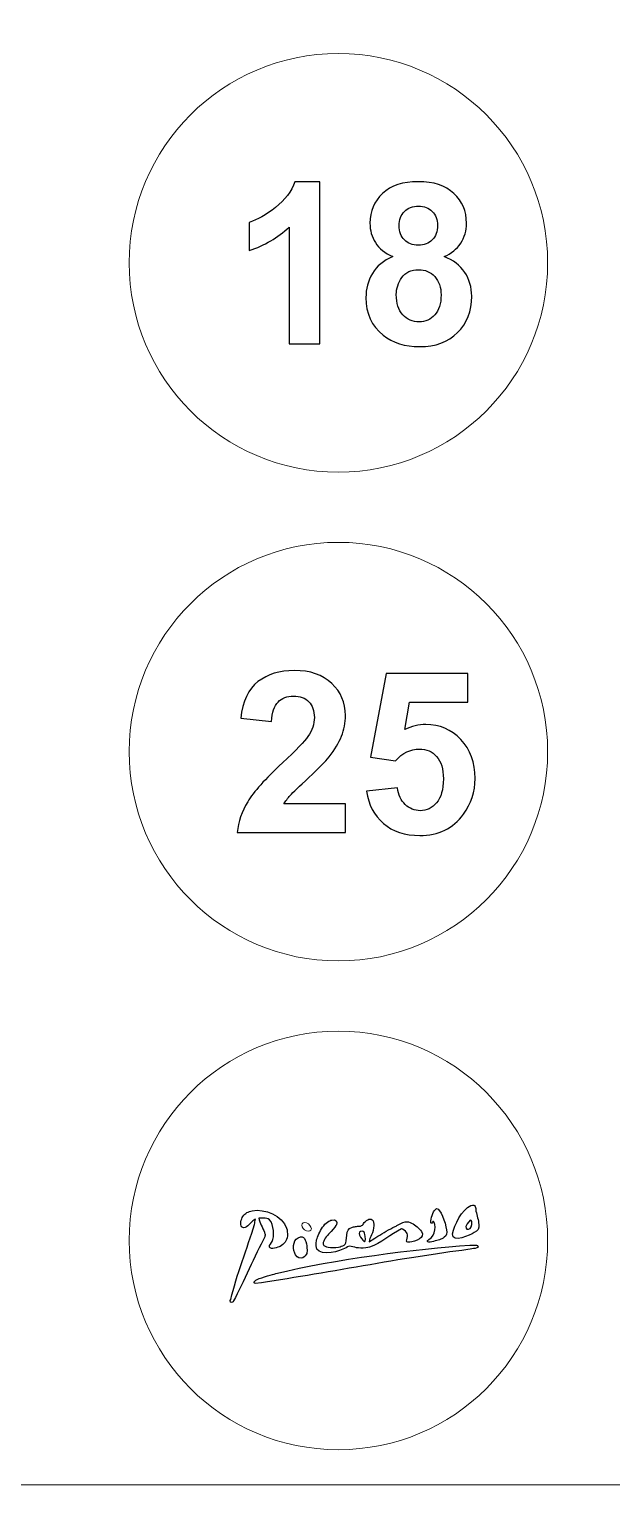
# Model space of a CAD drawing. Header units: millimetres. Extents: x -676 to 660, y -238 to 366.
# Drawn here: x 521.7 to 558.3, y 208.4 to 300 of the extents above; entities that cross this region are included whole.
import ezdxf

# ---------------------------------------------------------------- set-up
doc = ezdxf.new("R2010")
doc.units = ezdxf.units.MM
doc.header["$MEASUREMENT"] = 0
doc.layers.add('layer 1', color=7, linetype='Continuous')

msp = doc.modelspace()

# ---------------------------------------------------------------- linework, layer by layer
at = {"layer": 'layer 1', "color": 250, "lineweight": 20}
for points, knots in [([(221.6275, 362.1824), (221.6275, 362.1824), (457.0516, 362.1824), (457.0516, 362.1824), (457.0516, 362.1824), (457.0516, 362.1824), (659.621, 362.1824), (659.621, 362.1824), (659.621, 362.1824), (659.621, 362.1824), (659.621, 208.4226), (659.621, 208.4226), (659.621, 208.4226), (659.621, 208.4226), (457.0516, 208.4226), (457.0516, 208.4226), (457.0516, 208.4226), (457.0516, 208.4226), (221.6275, 208.4226), (221.6275, 208.4226), (221.6275, 208.4226), (221.6275, 208.4226), (221.6275, 362.1824), (221.6275, 362.1824)], [0, 0, 0, 0, 0.1428571, 0.1428571, 0.1428571, 0.1428571, 0.2857143, 0.2857143, 0.2857143, 0.2857143, 0.4285714, 0.4285714, 0.4285714, 0.4285714, 0.5714286, 0.5714286, 0.5714286, 0.5714286, 0.7142857, 0.7142857, 0.7142857, 0.7142857, 1, 1, 1, 1]), ([(541.1314, 298.4675), (548.4022, 298.4675), (554.2965, 292.5732), (554.2965, 285.3024), (554.2965, 285.3024), (554.2965, 278.0316), (548.4022, 272.1373), (541.1314, 272.1373), (541.1314, 272.1373), (533.8606, 272.1373), (527.9663, 278.0316), (527.9663, 285.3024), (527.9663, 285.3024), (527.9663, 292.5732), (533.8606, 298.4675), (541.1314, 298.4675)], [0, 0, 0, 0, 0.2, 0.2, 0.2, 0.2, 0.4, 0.4, 0.4, 0.4, 0.6, 0.6, 0.6, 0.6, 1, 1, 1, 1]), ([(541.1314, 267.7155), (548.4022, 267.7155), (554.2965, 261.8212), (554.2965, 254.5504), (554.2965, 254.5504), (554.2965, 247.2796), (548.4022, 241.3853), (541.1314, 241.3853), (541.1314, 241.3853), (533.8606, 241.3853), (527.9663, 247.2796), (527.9663, 254.5504), (527.9663, 254.5504), (527.9663, 261.8212), (533.8606, 267.7155), (541.1314, 267.7155)], [0, 0, 0, 0, 0.2, 0.2, 0.2, 0.2, 0.4, 0.4, 0.4, 0.4, 0.6, 0.6, 0.6, 0.6, 1, 1, 1, 1]), ([(541.1314, 236.9635), (548.4022, 236.9635), (554.2965, 231.0692), (554.2965, 223.7984), (554.2965, 223.7984), (554.2965, 216.5276), (548.4022, 210.6333), (541.1314, 210.6333), (541.1314, 210.6333), (533.8606, 210.6333), (527.9663, 216.5276), (527.9663, 223.7984), (527.9663, 223.7984), (527.9663, 231.0692), (533.8606, 236.9635), (541.1314, 236.9635)], [0, 0, 0, 0, 0.2, 0.2, 0.2, 0.2, 0.4, 0.4, 0.4, 0.4, 0.6, 0.6, 0.6, 0.6, 1, 1, 1, 1]), ([(539.1268, 224.9013), (539.2949, 224.8386), (539.4312, 224.6764), (539.4312, 224.539), (539.4312, 224.539), (539.4312, 224.4016), (539.2949, 224.341), (539.1268, 224.4037), (539.1268, 224.4037), (538.9587, 224.4664), (538.8225, 224.6286), (538.8225, 224.766), (538.8225, 224.766), (538.8225, 224.9034), (538.9587, 224.964), (539.1268, 224.9013)], [0, 0, 0, 0, 0.2, 0.2, 0.2, 0.2, 0.4, 0.4, 0.4, 0.4, 0.6, 0.6, 0.6, 0.6, 1, 1, 1, 1])]:
    msp.add_open_spline(points, degree=3, knots=knots, dxfattribs=at)
at = {"layer": 'layer 1', "color": 250}
for points, knots in [([(539.9728, 280.2134), (539.9728, 280.2134), (538.0331, 280.2134), (538.0331, 280.2134), (538.0331, 280.2134), (538.0331, 280.2134), (538.0331, 287.5524), (538.0331, 287.5524), (538.0331, 287.5524), (537.3251, 286.887), (536.4898, 286.3938), (535.527, 286.0752), (535.527, 286.0752), (535.527, 286.0752), (535.527, 287.845), (535.527, 287.845), (535.527, 287.845), (536.0343, 288.0102), (536.5842, 288.3241), (537.1765, 288.789), (537.1765, 288.789), (537.7711, 289.2515), (538.177, 289.7919), (538.3989, 290.4078), (538.3989, 290.4078), (538.3989, 290.4078), (539.9728, 290.4078), (539.9728, 290.4078), (539.9728, 290.4078), (539.9728, 290.4078), (539.9728, 280.2134), (539.9728, 280.2134)], [0, 0, 0, 0, 0.1111111, 0.1111111, 0.1111111, 0.1111111, 0.2222222, 0.2222222, 0.2222222, 0.2222222, 0.3333333, 0.3333333, 0.3333333, 0.3333333, 0.4444444, 0.4444444, 0.4444444, 0.4444444, 0.5555556, 0.5555556, 0.5555556, 0.5555556, 0.6666667, 0.6666667, 0.6666667, 0.6666667, 0.7777778, 0.7777778, 0.7777778, 0.7777778, 1, 1, 1, 1]), ([(544.5532, 285.6953), (544.053, 285.9076), (543.6872, 286.1979), (543.4606, 286.5707), (543.4606, 286.5707), (543.2317, 286.9412), (543.1185, 287.3495), (543.1185, 287.7908), (543.1185, 287.7908), (543.1185, 288.5483), (543.3828, 289.1736), (543.909, 289.6668), (543.909, 289.6668), (544.4353, 290.16), (545.1857, 290.4078), (546.1556, 290.4078), (546.1556, 290.4078), (547.1184, 290.4078), (547.8641, 290.16), (548.395, 289.6668), (548.395, 289.6668), (548.926, 289.1736), (549.1926, 288.5483), (549.1926, 287.7908), (549.1926, 287.7908), (549.1926, 287.3212), (549.0699, 286.9035), (548.8245, 286.5353), (548.8245, 286.5353), (548.5815, 286.1696), (548.2369, 285.8888), (547.7933, 285.6953), (547.7933, 285.6953), (548.3573, 285.4687), (548.7844, 285.1383), (549.0794, 284.7041), (549.0794, 284.7041), (549.372, 284.2676), (549.5183, 283.7673), (549.5183, 283.1986), (549.5183, 283.1986), (549.5183, 282.2594), (549.221, 281.4971), (548.6239, 280.9095), (548.6239, 280.9095), (548.0293, 280.322), (547.2364, 280.0293), (546.2452, 280.0293), (546.2452, 280.0293), (545.3249, 280.0293), (544.5603, 280.2724), (543.9468, 280.7585), (543.9468, 280.7585), (543.2247, 281.3296), (542.8636, 282.1178), (542.8636, 283.116), (542.8636, 283.116), (542.8636, 283.6658), (543.0005, 284.1708), (543.2719, 284.631), (543.2719, 284.631), (543.5432, 285.0911), (543.9704, 285.4451), (544.5532, 285.6953)], [0, 0, 0, 0, 0.0588235, 0.0588235, 0.0588235, 0.0588235, 0.1176471, 0.1176471, 0.1176471, 0.1176471, 0.1764706, 0.1764706, 0.1764706, 0.1764706, 0.2352941, 0.2352941, 0.2352941, 0.2352941, 0.2941176, 0.2941176, 0.2941176, 0.2941176, 0.3529412, 0.3529412, 0.3529412, 0.3529412, 0.4117647, 0.4117647, 0.4117647, 0.4117647, 0.4705882, 0.4705882, 0.4705882, 0.4705882, 0.5294118, 0.5294118, 0.5294118, 0.5294118, 0.5882353, 0.5882353, 0.5882353, 0.5882353, 0.6470588, 0.6470588, 0.6470588, 0.6470588, 0.7058824, 0.7058824, 0.7058824, 0.7058824, 0.7647059, 0.7647059, 0.7647059, 0.7647059, 0.8235294, 0.8235294, 0.8235294, 0.8235294, 0.8823529, 0.8823529, 0.8823529, 0.8823529, 1, 1, 1, 1]), ([(544.9591, 287.6492), (544.9591, 287.2622), (545.0677, 286.9578), (545.2848, 286.7407), (545.2848, 286.7407), (545.5042, 286.5235), (545.7945, 286.415), (546.1556, 286.415), (546.1556, 286.415), (546.5237, 286.415), (546.8163, 286.5259), (547.0358, 286.7454), (547.0358, 286.7454), (547.2552, 286.9648), (547.3661, 287.2693), (547.3661, 287.6563), (547.3661, 287.6563), (547.3661, 288.022), (547.2576, 288.3147), (547.0405, 288.5341), (547.0405, 288.5341), (546.821, 288.7536), (546.5331, 288.8645), (546.1768, 288.8645), (546.1768, 288.8645), (545.8039, 288.8645), (545.509, 288.7536), (545.2895, 288.5318), (545.2895, 288.5318), (545.07, 288.3099), (544.9591, 288.015), (544.9591, 287.6492)], [0, 0, 0, 0, 0.1111111, 0.1111111, 0.1111111, 0.1111111, 0.2222222, 0.2222222, 0.2222222, 0.2222222, 0.3333333, 0.3333333, 0.3333333, 0.3333333, 0.4444444, 0.4444444, 0.4444444, 0.4444444, 0.5555556, 0.5555556, 0.5555556, 0.5555556, 0.6666667, 0.6666667, 0.6666667, 0.6666667, 0.7777778, 0.7777778, 0.7777778, 0.7777778, 1, 1, 1, 1]), ([(544.7751, 283.3024), (544.7751, 282.762), (544.9119, 282.342), (545.1857, 282.0399), (545.1857, 282.0399), (545.4594, 281.7378), (545.7992, 281.5868), (546.2075, 281.5868), (546.2075, 281.5868), (546.6086, 281.5868), (546.939, 281.7331), (547.201, 282.0234), (547.201, 282.0234), (547.4629, 282.3136), (547.5927, 282.7337), (547.5927, 283.2812), (547.5927, 283.2812), (547.5927, 283.7602), (547.4605, 284.1449), (547.1939, 284.4351), (547.1939, 284.4351), (546.9272, 284.7254), (546.5898, 284.8717), (546.1815, 284.8717), (546.1815, 284.8717), (545.7072, 284.8717), (545.3556, 284.7065), (545.122, 284.3761), (545.122, 284.3761), (544.8907, 284.0457), (544.7751, 283.6894), (544.7751, 283.3024)], [0, 0, 0, 0, 0.1111111, 0.1111111, 0.1111111, 0.1111111, 0.2222222, 0.2222222, 0.2222222, 0.2222222, 0.3333333, 0.3333333, 0.3333333, 0.3333333, 0.4444444, 0.4444444, 0.4444444, 0.4444444, 0.5555556, 0.5555556, 0.5555556, 0.5555556, 0.6666667, 0.6666667, 0.6666667, 0.6666667, 0.7777778, 0.7777778, 0.7777778, 0.7777778, 1, 1, 1, 1]), ([(541.5728, 251.2596), (541.5728, 251.2596), (541.5728, 249.4614), (541.5728, 249.4614), (541.5728, 249.4614), (541.5728, 249.4614), (534.7624, 249.4614), (534.7624, 249.4614), (534.7624, 249.4614), (534.8355, 250.1457), (535.0573, 250.7923), (535.4255, 251.4035), (535.4255, 251.4035), (535.7936, 252.0147), (536.5228, 252.8265), (537.6083, 253.8389), (537.6083, 253.8389), (538.4838, 254.6554), (539.0195, 255.2099), (539.2177, 255.5002), (539.2177, 255.5002), (539.4844, 255.9013), (539.6189, 256.2978), (539.6189, 256.6919), (539.6189, 256.6919), (539.6189, 257.1261), (539.5032, 257.4588), (539.2696, 257.6924), (539.2696, 257.6924), (539.0384, 257.9261), (538.7174, 258.0417), (538.3092, 258.0417), (538.3092, 258.0417), (537.9033, 258.0417), (537.5824, 257.919), (537.3417, 257.6736), (537.3417, 257.6736), (537.1033, 257.4305), (536.9664, 257.0246), (536.9287, 256.4559), (536.9287, 256.4559), (536.9287, 256.4559), (534.9889, 256.6494), (534.9889, 256.6494), (534.9889, 256.6494), (535.1045, 257.7208), (535.4656, 258.4901), (536.0744, 258.9573), (536.0744, 258.9573), (536.6833, 259.4222), (537.4431, 259.6558), (538.3564, 259.6558), (538.3564, 259.6558), (539.3569, 259.6558), (540.1428, 259.3844), (540.7162, 258.844), (540.7162, 258.844), (541.2873, 258.3036), (541.5728, 257.6311), (541.5728, 256.8264), (541.5728, 256.8264), (541.5728, 256.3686), (541.4902, 255.9344), (541.3274, 255.519), (541.3274, 255.519), (541.1646, 255.1061), (540.905, 254.6742), (540.5486, 254.2212), (540.5486, 254.2212), (540.315, 253.9191), (539.8879, 253.4872), (539.2743, 252.9233), (539.2743, 252.9233), (538.6584, 252.3593), (538.2691, 251.9864), (538.1062, 251.8), (538.1062, 251.8), (537.941, 251.6159), (537.8089, 251.4342), (537.7074, 251.2596), (537.7074, 251.2596), (537.7074, 251.2596), (541.5728, 251.2596), (541.5728, 251.2596)], [0, 0, 0, 0, 0.0454545, 0.0454545, 0.0454545, 0.0454545, 0.0909091, 0.0909091, 0.0909091, 0.0909091, 0.1363636, 0.1363636, 0.1363636, 0.1363636, 0.1818182, 0.1818182, 0.1818182, 0.1818182, 0.2272727, 0.2272727, 0.2272727, 0.2272727, 0.2727273, 0.2727273, 0.2727273, 0.2727273, 0.3181818, 0.3181818, 0.3181818, 0.3181818, 0.3636364, 0.3636364, 0.3636364, 0.3636364, 0.4090909, 0.4090909, 0.4090909, 0.4090909, 0.4545455, 0.4545455, 0.4545455, 0.4545455, 0.5, 0.5, 0.5, 0.5, 0.5454545, 0.5454545, 0.5454545, 0.5454545, 0.5909091, 0.5909091, 0.5909091, 0.5909091, 0.6363636, 0.6363636, 0.6363636, 0.6363636, 0.6818182, 0.6818182, 0.6818182, 0.6818182, 0.7272727, 0.7272727, 0.7272727, 0.7272727, 0.7727273, 0.7727273, 0.7727273, 0.7727273, 0.8181818, 0.8181818, 0.8181818, 0.8181818, 0.8636364, 0.8636364, 0.8636364, 0.8636364, 0.9090909, 0.9090909, 0.9090909, 0.9090909, 1, 1, 1, 1]), ([(542.9061, 252.0643), (542.9061, 252.0643), (544.8459, 252.2649), (544.8459, 252.2649), (544.8459, 252.2649), (544.9025, 251.8259), (545.0653, 251.4767), (545.3367, 251.2195), (545.3367, 251.2195), (545.6104, 250.9622), (545.9243, 250.8348), (546.2806, 250.8348), (546.2806, 250.8348), (546.6865, 250.8348), (547.0311, 251), (547.3119, 251.3327), (547.3119, 251.3327), (547.5927, 251.6655), (547.7343, 252.1657), (547.7343, 252.8336), (547.7343, 252.8336), (547.7343, 253.4613), (547.595, 253.9309), (547.3142, 254.2447), (547.3142, 254.2447), (547.0358, 254.5586), (546.6724, 254.7144), (546.224, 254.7144), (546.224, 254.7144), (545.6647, 254.7144), (545.1621, 254.4689), (544.7184, 253.9781), (544.7184, 253.9781), (544.7184, 253.9781), (543.1468, 254.2046), (543.1468, 254.2046), (543.1468, 254.2046), (543.1468, 254.2046), (544.1379, 259.4717), (544.1379, 259.4717), (544.1379, 259.4717), (544.1379, 259.4717), (549.2776, 259.4717), (549.2776, 259.4717), (549.2776, 259.4717), (549.2776, 259.4717), (549.2776, 257.6594), (549.2776, 257.6594), (549.2776, 257.6594), (549.2776, 257.6594), (545.6128, 257.6594), (545.6128, 257.6594), (545.6128, 257.6594), (545.6128, 257.6594), (545.306, 255.9344), (545.306, 255.9344), (545.306, 255.9344), (545.7379, 256.1491), (546.1815, 256.2577), (546.6346, 256.2577), (546.6346, 256.2577), (547.4983, 256.2577), (548.2298, 255.9438), (548.8292, 255.3137), (548.8292, 255.3137), (549.431, 254.686), (549.7307, 253.8695), (549.7307, 252.8643), (549.7307, 252.8643), (549.7307, 252.0265), (549.4876, 251.2808), (549.0039, 250.6224), (549.0039, 250.6224), (548.3431, 249.7257), (547.4275, 249.2773), (546.257, 249.2773), (546.257, 249.2773), (545.3202, 249.2773), (544.5556, 249.5298), (543.9656, 250.0325), (543.9656, 250.0325), (543.3733, 250.5375), (543.0217, 251.2124), (542.9061, 252.0643)], [0, 0, 0, 0, 0.0454545, 0.0454545, 0.0454545, 0.0454545, 0.0909091, 0.0909091, 0.0909091, 0.0909091, 0.1363636, 0.1363636, 0.1363636, 0.1363636, 0.1818182, 0.1818182, 0.1818182, 0.1818182, 0.2272727, 0.2272727, 0.2272727, 0.2272727, 0.2727273, 0.2727273, 0.2727273, 0.2727273, 0.3181818, 0.3181818, 0.3181818, 0.3181818, 0.3636364, 0.3636364, 0.3636364, 0.3636364, 0.4090909, 0.4090909, 0.4090909, 0.4090909, 0.4545455, 0.4545455, 0.4545455, 0.4545455, 0.5, 0.5, 0.5, 0.5, 0.5454545, 0.5454545, 0.5454545, 0.5454545, 0.5909091, 0.5909091, 0.5909091, 0.5909091, 0.6363636, 0.6363636, 0.6363636, 0.6363636, 0.6818182, 0.6818182, 0.6818182, 0.6818182, 0.7272727, 0.7272727, 0.7272727, 0.7272727, 0.7727273, 0.7727273, 0.7727273, 0.7727273, 0.8181818, 0.8181818, 0.8181818, 0.8181818, 0.8636364, 0.8636364, 0.8636364, 0.8636364, 0.9090909, 0.9090909, 0.9090909, 0.9090909, 1, 1, 1, 1]), ([(535.0422, 224.6619), (535.2176, 224.4604), (535.4975, 224.7792), (535.6089, 224.8907), (535.6089, 224.8907), (535.7179, 224.9996), (535.7625, 225.0634), (535.9097, 225.1415), (535.9097, 225.1415), (535.8984, 225.0398), (535.8785, 224.8957), (535.85, 224.7996), (535.85, 224.7996), (535.4293, 223.3822), (534.7031, 221.5646), (534.3579, 220.0953), (534.3579, 220.0953), (534.3579, 220.0953), (534.3319, 220.0171), (534.3319, 220.0171), (534.3319, 220.0171), (534.3229, 219.815), (534.5017, 219.9071), (534.5143, 219.9389), (534.5143, 219.9389), (534.5143, 219.9389), (534.5404, 219.991), (534.5404, 219.991), (534.5404, 219.991), (535.1103, 221.1314), (535.9254, 222.8803), (536.5012, 224.0306), (536.5012, 224.0306), (536.5235, 224.0912), (536.5298, 224.1582), (536.5012, 224.2391), (536.5012, 224.2391), (536.4925, 224.2652), (536.4838, 224.2913), (536.4751, 224.3173), (536.4751, 224.3173), (536.3774, 224.6106), (536.1737, 224.8987), (536.1301, 225.2034), (536.1301, 225.2034), (536.1301, 225.2034), (536.1823, 225.2034), (536.1823, 225.2034), (536.1823, 225.2034), (536.1823, 225.2034), (536.4378, 225.2034), (536.4378, 225.2034), (536.4378, 225.2034), (536.5701, 225.2034), (536.6921, 225.1906), (536.7954, 225.0955), (536.7954, 225.0955), (537.0942, 224.8206), (537.1057, 224.0171), (536.9691, 223.7419), (536.9691, 223.7419), (536.9203, 223.6434), (536.7595, 223.5175), (536.8029, 223.3875), (536.8029, 223.3875), (536.8685, 223.1907), (537.3637, 223.3782), (537.4623, 223.4276), (537.4623, 223.4276), (537.7113, 223.5524), (537.8972, 223.7662), (537.9226, 224.0824), (537.9226, 224.0824), (537.9367, 224.2581), (537.9097, 224.4443), (537.8763, 224.5779), (537.8763, 224.5779), (537.6178, 225.3535), (536.4987, 225.8229), (535.7165, 225.6703), (535.7165, 225.6703), (535.4765, 225.6235), (535.2592, 225.5141), (535.1249, 225.3106), (535.1249, 225.3106), (535.0263, 225.1613), (534.9304, 224.7904), (535.0422, 224.6619)], [0, 0, 0, 0, 0.0434783, 0.0434783, 0.0434783, 0.0434783, 0.0869565, 0.0869565, 0.0869565, 0.0869565, 0.1304348, 0.1304348, 0.1304348, 0.1304348, 0.173913, 0.173913, 0.173913, 0.173913, 0.2173913, 0.2173913, 0.2173913, 0.2173913, 0.2608696, 0.2608696, 0.2608696, 0.2608696, 0.3043478, 0.3043478, 0.3043478, 0.3043478, 0.3478261, 0.3478261, 0.3478261, 0.3478261, 0.3913043, 0.3913043, 0.3913043, 0.3913043, 0.4347826, 0.4347826, 0.4347826, 0.4347826, 0.4782609, 0.4782609, 0.4782609, 0.4782609, 0.5217391, 0.5217391, 0.5217391, 0.5217391, 0.5652174, 0.5652174, 0.5652174, 0.5652174, 0.6086957, 0.6086957, 0.6086957, 0.6086957, 0.6521739, 0.6521739, 0.6521739, 0.6521739, 0.6956522, 0.6956522, 0.6956522, 0.6956522, 0.7391304, 0.7391304, 0.7391304, 0.7391304, 0.7826087, 0.7826087, 0.7826087, 0.7826087, 0.826087, 0.826087, 0.826087, 0.826087, 0.8695652, 0.8695652, 0.8695652, 0.8695652, 0.9130435, 0.9130435, 0.9130435, 0.9130435, 1, 1, 1, 1]), ([(547.2586, 225.7768), (547.0488, 225.567), (546.9647, 225.1965), (546.9458, 224.9167), (546.9458, 224.9167), (546.9723, 224.7998), (547.0437, 224.961), (547.0707, 224.9829), (547.0707, 224.9829), (547.2104, 225.0963), (547.3327, 224.299), (546.9846, 223.9841), (546.9846, 223.9841), (546.8828, 223.8921), (546.7614, 223.807), (546.7373, 223.7961), (546.7373, 223.7961), (546.7373, 223.7961), (546.7373, 223.744), (546.7373, 223.744), (546.7373, 223.744), (546.7373, 223.744), (546.7634, 223.7179), (546.7634, 223.7179), (546.7634, 223.7179), (546.9093, 223.6449), (547.3182, 223.8045), (547.4931, 223.8482), (547.4931, 223.8482), (547.5883, 223.8799), (547.7069, 223.9301), (547.7928, 224.0005), (547.7928, 224.0005), (547.9531, 224.1318), (547.9622, 224.257), (547.9335, 224.4627), (547.9335, 224.4627), (547.864, 224.9598), (547.5396, 225.8029), (547.3107, 225.8029), (547.3107, 225.8029), (547.3107, 225.8029), (547.2586, 225.7768), (547.2586, 225.7768)], [0, 0, 0, 0, 0.0833333, 0.0833333, 0.0833333, 0.0833333, 0.1666667, 0.1666667, 0.1666667, 0.1666667, 0.25, 0.25, 0.25, 0.25, 0.3333333, 0.3333333, 0.3333333, 0.3333333, 0.4166667, 0.4166667, 0.4166667, 0.4166667, 0.5, 0.5, 0.5, 0.5, 0.5833333, 0.5833333, 0.5833333, 0.5833333, 0.6666667, 0.6666667, 0.6666667, 0.6666667, 0.75, 0.75, 0.75, 0.75, 0.8333333, 0.8333333, 0.8333333, 0.8333333, 1, 1, 1, 1]), ([(548.3011, 224.2131), (548.3011, 223.5729), (549.4229, 224.1616), (549.6824, 224.2913), (549.6824, 224.2913), (549.9136, 224.4069), (549.9767, 224.5473), (549.9652, 224.8041), (549.9652, 224.8041), (549.9516, 225.1055), (549.845, 225.3545), (549.7866, 225.6465), (549.7866, 225.6465), (549.7576, 225.8497), (549.7766, 226.1187), (549.4694, 225.99), (549.4694, 225.99), (548.8823, 225.7437), (548.4399, 224.7682), (548.3011, 224.2131)], [0, 0, 0, 0, 0.1666667, 0.1666667, 0.1666667, 0.1666667, 0.3333333, 0.3333333, 0.3333333, 0.3333333, 0.5, 0.5, 0.5, 0.5, 0.6666667, 0.6666667, 0.6666667, 0.6666667, 1, 1, 1, 1]), ([(542.7759, 224.9428), (542.7695, 224.9364), (542.7636, 224.9301), (542.7582, 224.924), (542.7582, 224.924), (542.6716, 224.8271), (542.7067, 224.776), (542.5898, 224.731), (542.5898, 224.731), (542.5699, 224.7233), (542.5455, 224.7158), (542.5153, 224.7082), (542.5153, 224.7082), (542.4441, 224.7023), (542.3621, 224.6968), (542.2776, 224.6864), (542.2776, 224.6864), (542.1932, 224.6761), (542.1062, 224.6608), (542.0253, 224.6354), (542.0253, 224.6354), (541.7111, 224.5366), (541.6996, 224.4009), (541.6553, 224.1349), (541.6553, 224.1349), (541.6553, 224.1349), (541.6292, 223.77), (541.6292, 223.77), (541.6292, 223.77), (541.6292, 223.77), (541.6031, 223.6397), (541.6031, 223.6397), (541.6031, 223.6397), (541.5389, 223.5113), (541.449, 223.4754), (541.3165, 223.4312), (541.3165, 223.4312), (541.3165, 223.4312), (541.2383, 223.4052), (541.2383, 223.4052), (541.2383, 223.4052), (541.2383, 223.4052), (541.134, 223.3791), (541.134, 223.3791), (541.134, 223.3791), (540.9288, 223.3381), (540.6877, 223.3381), (540.4825, 223.3791), (540.4825, 223.3791), (540.3624, 223.4091), (540.2276, 223.4458), (540.1697, 223.5615), (540.1697, 223.5615), (540.1697, 223.8332), (540.402, 224.0755), (540.582, 224.2613), (540.582, 224.2613), (540.7024, 224.3857), (540.923, 224.625), (540.9777, 224.7343), (540.9777, 224.7343), (540.9777, 224.7343), (541.0037, 224.7864), (541.0037, 224.7864), (541.0037, 224.7864), (541.1208, 225.0206), (540.954, 225.1243), (540.7254, 225.0829), (540.7254, 225.0829), (540.6038, 225.0608), (540.5726, 225.0446), (540.4411, 224.955), (540.4411, 224.955), (540.3329, 224.8813), (540.2294, 224.7649), (540.138, 224.6339), (540.138, 224.6339), (540.0467, 224.5029), (539.9675, 224.3573), (539.908, 224.2252), (539.908, 224.2252), (539.762, 223.9013), (539.7326, 223.783), (539.7276, 223.4697), (539.7276, 223.4697), (539.717, 222.8001), (540.9399, 223.0083), (541.4207, 223.2488), (541.4207, 223.2488), (541.5541, 223.3155), (541.6718, 223.3753), (541.8116, 223.4312), (541.8116, 223.4312), (542.1384, 223.3945), (542.3874, 223.2709), (542.8541, 223.327), (542.8541, 223.327), (542.8541, 223.327), (542.9844, 223.353), (542.9844, 223.353), (542.9844, 223.353), (542.9844, 223.353), (543.0887, 223.3791), (543.0887, 223.3791), (543.0887, 223.3791), (543.8113, 223.6201), (544.4365, 224.196), (545.0954, 224.5258), (545.0954, 224.5258), (545.0954, 224.5258), (545.1736, 224.4997), (545.1736, 224.4997), (545.1736, 224.4997), (545.4621, 224.3556), (545.5305, 224.1367), (545.4342, 223.8482), (545.4342, 223.8482), (545.4088, 223.6995), (545.4196, 223.6918), (545.6167, 223.6918), (545.6167, 223.6918), (545.9706, 223.7508), (546.6366, 223.9582), (546.357, 224.3684), (546.357, 224.3684), (546.3022, 224.4489), (546.1557, 224.5884), (546.0824, 224.6545), (546.0824, 224.6545), (545.874, 224.8428), (545.6164, 225.0089), (545.33, 224.9689), (545.33, 224.9689), (545.1422, 224.9219), (544.9799, 224.8199), (544.8088, 224.7343), (544.8088, 224.7343), (544.8088, 224.7343), (544.7566, 224.7082), (544.7566, 224.7082), (544.7566, 224.7082), (544.7566, 224.7082), (544.7045, 224.6822), (544.7045, 224.6822), (544.7045, 224.6822), (544.3397, 224.4997), (543.9462, 224.2823), (543.6064, 224.0593), (543.6064, 224.0593), (543.3731, 223.9063), (543.0959, 223.7179), (543.0626, 223.7179), (543.0626, 223.7179), (543.0626, 223.7179), (543.0887, 223.8482), (543.0887, 223.8482), (543.0887, 223.8482), (543.0887, 223.8482), (543.1147, 223.9264), (543.1147, 223.9264), (543.1147, 223.9264), (543.1753, 224.1079), (543.2649, 224.188), (543.3232, 224.4216), (543.3232, 224.4216), (543.3232, 224.4216), (543.3493, 224.604), (543.3493, 224.604), (543.3493, 224.604), (543.3493, 224.7331), (543.376, 224.9172), (543.3113, 225.0295), (543.3113, 225.0295), (543.1788, 225.2595), (542.9313, 225.0982), (542.7759, 224.9428)], [0, 0, 0, 0, 0.0222222, 0.0222222, 0.0222222, 0.0222222, 0.0444444, 0.0444444, 0.0444444, 0.0444444, 0.0666667, 0.0666667, 0.0666667, 0.0666667, 0.0888889, 0.0888889, 0.0888889, 0.0888889, 0.1111111, 0.1111111, 0.1111111, 0.1111111, 0.1333333, 0.1333333, 0.1333333, 0.1333333, 0.1555556, 0.1555556, 0.1555556, 0.1555556, 0.1777778, 0.1777778, 0.1777778, 0.1777778, 0.2, 0.2, 0.2, 0.2, 0.2222222, 0.2222222, 0.2222222, 0.2222222, 0.2444444, 0.2444444, 0.2444444, 0.2444444, 0.2666667, 0.2666667, 0.2666667, 0.2666667, 0.2888889, 0.2888889, 0.2888889, 0.2888889, 0.3111111, 0.3111111, 0.3111111, 0.3111111, 0.3333333, 0.3333333, 0.3333333, 0.3333333, 0.3555556, 0.3555556, 0.3555556, 0.3555556, 0.3777778, 0.3777778, 0.3777778, 0.3777778, 0.4, 0.4, 0.4, 0.4, 0.4222222, 0.4222222, 0.4222222, 0.4222222, 0.4444444, 0.4444444, 0.4444444, 0.4444444, 0.4666667, 0.4666667, 0.4666667, 0.4666667, 0.4888889, 0.4888889, 0.4888889, 0.4888889, 0.5111111, 0.5111111, 0.5111111, 0.5111111, 0.5333333, 0.5333333, 0.5333333, 0.5333333, 0.5555556, 0.5555556, 0.5555556, 0.5555556, 0.5777778, 0.5777778, 0.5777778, 0.5777778, 0.6, 0.6, 0.6, 0.6, 0.6222222, 0.6222222, 0.6222222, 0.6222222, 0.6444444, 0.6444444, 0.6444444, 0.6444444, 0.6666667, 0.6666667, 0.6666667, 0.6666667, 0.6888889, 0.6888889, 0.6888889, 0.6888889, 0.7111111, 0.7111111, 0.7111111, 0.7111111, 0.7333333, 0.7333333, 0.7333333, 0.7333333, 0.7555556, 0.7555556, 0.7555556, 0.7555556, 0.7777778, 0.7777778, 0.7777778, 0.7777778, 0.8, 0.8, 0.8, 0.8, 0.8222222, 0.8222222, 0.8222222, 0.8222222, 0.8444444, 0.8444444, 0.8444444, 0.8444444, 0.8666667, 0.8666667, 0.8666667, 0.8666667, 0.8888889, 0.8888889, 0.8888889, 0.8888889, 0.9111111, 0.9111111, 0.9111111, 0.9111111, 0.9333333, 0.9333333, 0.9333333, 0.9333333, 0.9555556, 0.9555556, 0.9555556, 0.9555556, 1, 1, 1, 1]), ([(542.7954, 224.1822), (542.826, 224.023), (542.8614, 223.7179), (542.7759, 223.7179), (542.7759, 223.7179), (542.6317, 223.862), (542.5563, 223.9485), (542.4632, 224.1349), (542.4632, 224.1349), (542.4133, 224.2844), (542.476, 224.3993), (542.6285, 224.3839), (542.6285, 224.3839), (542.7453, 224.3721), (542.7754, 224.2863), (542.7954, 224.1822)], [0, 0, 0, 0, 0.2, 0.2, 0.2, 0.2, 0.4, 0.4, 0.4, 0.4, 0.6, 0.6, 0.6, 0.6, 1, 1, 1, 1]), ([(549.4217, 225.0731), (549.5146, 225.0617), (549.5471, 224.9721), (549.526, 224.8125), (549.526, 224.8125), (549.526, 224.3228), (548.7509, 224.4028), (549.4217, 225.0731)], [0, 0, 0, 0, 0.3333333, 0.3333333, 0.3333333, 0.3333333, 1, 1, 1, 1]), ([(537.3029, 221.7372), (537.3029, 221.7372), (537.1987, 221.7111), (537.1987, 221.7111), (537.1987, 221.7111), (537.1987, 221.7111), (537.0944, 221.6851), (537.0944, 221.6851), (537.0944, 221.6851), (536.896, 221.6355), (536.0691, 221.4155), (535.9477, 221.2941), (535.9477, 221.2941), (535.9477, 221.2941), (535.8956, 221.2681), (535.8956, 221.2681), (535.8956, 221.2681), (535.8956, 221.2681), (535.8695, 221.242), (535.8695, 221.242), (535.8695, 221.242), (535.8695, 221.242), (535.8435, 221.1899), (535.8435, 221.1899), (535.8435, 221.1899), (535.8435, 221.1899), (535.8435, 221.1378), (535.8435, 221.1378), (535.8435, 221.1378), (535.8435, 221.1378), (535.8695, 221.1117), (535.8695, 221.1117), (535.8695, 221.1117), (535.8695, 221.1117), (535.8956, 221.0856), (535.8956, 221.0856), (535.8956, 221.0856), (540.0096, 221.6662), (545.4384, 222.765), (549.2654, 223.2227), (549.2654, 223.2227), (549.2654, 223.2227), (549.4217, 223.2488), (549.4217, 223.2488), (549.4217, 223.2488), (549.5631, 223.2723), (549.6995, 223.2922), (549.8387, 223.327), (549.8387, 223.327), (549.8387, 223.327), (549.9169, 223.3791), (549.9169, 223.3791), (549.9169, 223.3791), (549.9169, 223.3791), (549.8909, 223.4833), (549.8909, 223.4833), (549.8909, 223.4833), (549.8909, 223.4833), (549.8127, 223.5094), (549.8127, 223.5094), (549.8127, 223.5094), (549.8127, 223.5094), (549.3957, 223.5094), (549.3957, 223.5094), (549.3957, 223.5094), (546.1387, 223.2922), (540.6932, 222.5851), (537.3029, 221.7372)], [0, 0, 0, 0, 0.0555556, 0.0555556, 0.0555556, 0.0555556, 0.1111111, 0.1111111, 0.1111111, 0.1111111, 0.1666667, 0.1666667, 0.1666667, 0.1666667, 0.2222222, 0.2222222, 0.2222222, 0.2222222, 0.2777778, 0.2777778, 0.2777778, 0.2777778, 0.3333333, 0.3333333, 0.3333333, 0.3333333, 0.3888889, 0.3888889, 0.3888889, 0.3888889, 0.4444444, 0.4444444, 0.4444444, 0.4444444, 0.5, 0.5, 0.5, 0.5, 0.5555556, 0.5555556, 0.5555556, 0.5555556, 0.6111111, 0.6111111, 0.6111111, 0.6111111, 0.6666667, 0.6666667, 0.6666667, 0.6666667, 0.7222222, 0.7222222, 0.7222222, 0.7222222, 0.7777778, 0.7777778, 0.7777778, 0.7777778, 0.8333333, 0.8333333, 0.8333333, 0.8333333, 0.8888889, 0.8888889, 0.8888889, 0.8888889, 1, 1, 1, 1]), ([(538.7827, 222.683), (538.93, 222.7069), (539.0421, 222.7866), (539.1124, 222.9184), (539.1124, 222.9184), (539.1676, 223.0215), (539.1591, 223.0779), (539.1594, 223.1918), (539.1594, 223.1918), (539.16, 223.388), (539.1486, 223.5237), (539.0751, 223.744), (539.0751, 223.744), (539.0751, 223.744), (539.0491, 223.8222), (539.0491, 223.8222), (539.0491, 223.8222), (538.9784, 223.9636), (538.9209, 224.0484), (538.7585, 224.0223), (538.7585, 224.0223), (538.3041, 223.9492), (538.2293, 223.4087), (538.382, 223.0052), (538.382, 223.0052), (538.4408, 222.8498), (538.6018, 222.6538), (538.7827, 222.683)], [0, 0, 0, 0, 0.125, 0.125, 0.125, 0.125, 0.25, 0.25, 0.25, 0.25, 0.375, 0.375, 0.375, 0.375, 0.5, 0.5, 0.5, 0.5, 0.625, 0.625, 0.625, 0.625, 0.75, 0.75, 0.75, 0.75, 1, 1, 1, 1])]:
    msp.add_open_spline(points, degree=3, knots=knots, dxfattribs=at)

doc.saveas('drawing.dxf')
